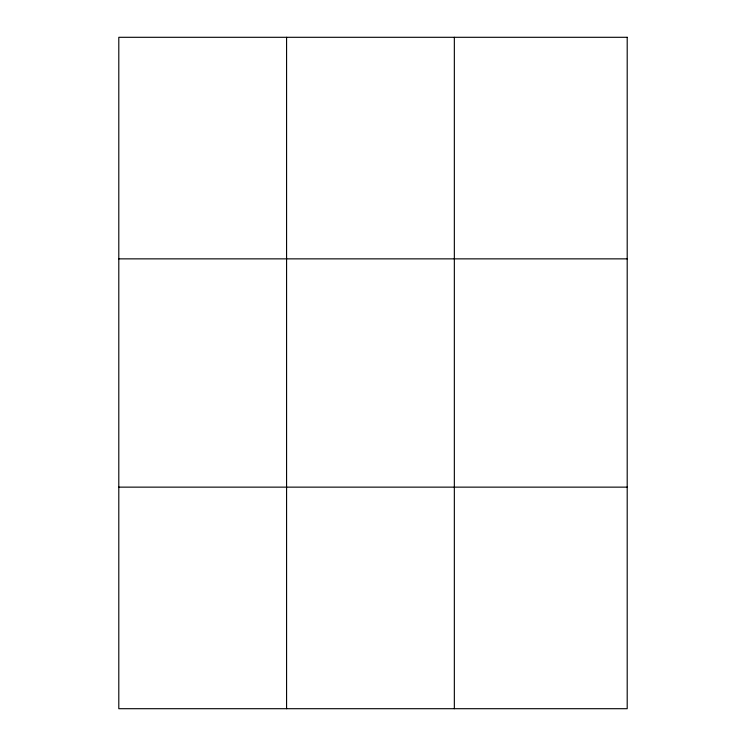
<?xml version="1.0" encoding="UTF-8"?>
<svg xmlns="http://www.w3.org/2000/svg" width="746" height="746" viewBox="0 0 746 746"><rect width="100%" height="100%" fill="white"/><g stroke="black" fill="none" stroke-linecap="round" stroke-linejoin="round"><path stroke-width="1.12" d="M286.576 37.3L286.576 708.7M454.342 37.3L454.342 708.7M118.8 258.862L627.2 258.862M118.8 487.138L627.2 487.138M627.2 37.3L627.2 708.7L118.8 708.7L118.8 37.3L627.2 37.3"/></g></svg>
